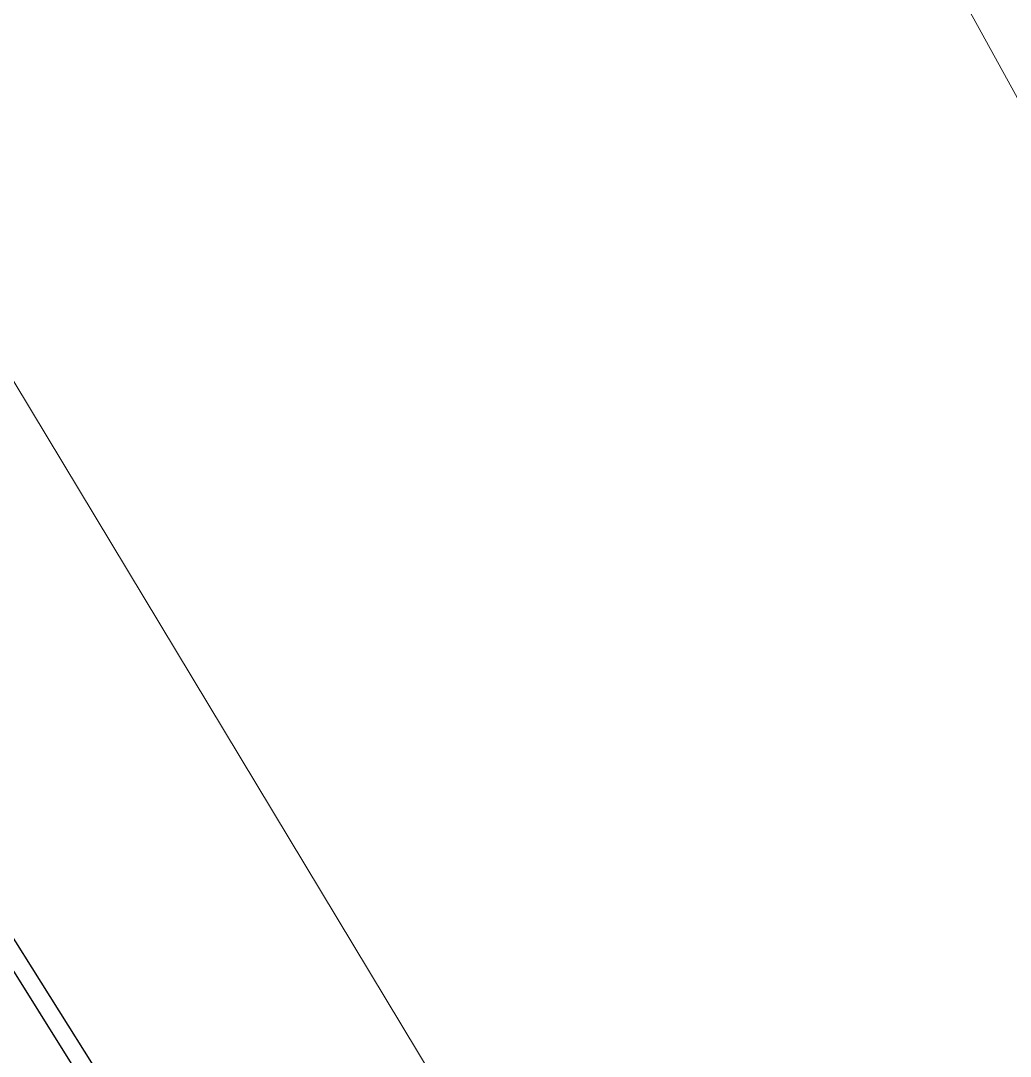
# Model space of a CAD drawing. Header units: metres. Extents: x 507606 to 508087, y 6966978 to 6967359.
# Drawn here: x 507898.874 to 507901.416, y 6967187.325 to 6967189.985 of the extents above; entities that cross this region are included whole.
import ezdxf

# ---------------------------------------------------------------- set-up
doc = ezdxf.new("R2010")
doc.units = ezdxf.units.M
doc.linetypes.add('ISO-DASHED2', pattern=[6, 4, -2])
for name, color, linetype in [('CON_EX. MIN', 253, 'ISO-DASHED2'), ('mga2020bdy', 252, 'Continuous'), ('mga2020DR_UNLINED', 252, 'Continuous')]:
    doc.layers.add(name, color=color, linetype=linetype)
doc.layers.add('D_UG_PIPES', color=142, linetype='EXIST_SWD', lineweight=0)
doc.styles.get("Standard").update_dxf_attribs({"font": 'ARIALN.TTF'})
doc.linetypes.add('EXIST_SWD', pattern='A,5,-2.5,5,-2,["SWD",Standard,S=2.5,R=0,X=0,Y=-1.25],-8,5,-2.5,5,-2.5', length=37.5)

# ---------------------------------------------------------------- blocks, each defined once
blk = doc.blocks.new('XE_SURVEY')
at = {"layer": 'D_UG_PIPES', "flags": 128}
for points in [[(507918.8307, 6967153.2262), (507918.8857, 6967156.6332), (507915.2427, 6967163.2372), (507907.9707, 6967174.0002), (507900.9737, 6967185.5462), (507894.1387, 6967196.8812), (507886.5377, 6967209.2712), (507879.4297, 6967220.2642), (507872.2187, 6967232.2822), (507865.0787, 6967243.0682), (507859.4507, 6967253.0452), (507852.6757, 6967264.8522), (507847.2727, 6967272.5802)], [(507918.2467, 6967173.0152), (507908.9609, 6967177.9164), (507907.7097, 6967178.6122), (507905.4441, 6967182.5752), (507903.0209, 6967186.9075), (507901.332, 6967189.9731), (507896.9817, 6967197.8642), (507896.2017, 6967199.3762), (507901.6217, 6967202.4082), (507902.201, 6967204.411), (507902.4291, 6967204.8211), (507905.0067, 6967206.2742)]]:
    blk.add_lwpolyline(points, dxfattribs=at)
at = {"layer": 'mga2020bdy'}
blk.add_polyline3d([(507890.6991, 6967200.5784, 5.3095), (507916.0451, 6967160.3304, 5.2208), (507918.9586, 6967158.3503, 5.1842), (507921.6109, 6967157.3619, 5.2196), (507925.1715, 6967156.7219, 5.1425), (507927.9919, 6967156.8294, 5.0971), (507929.8659, 6967159.0704, 5.1017), (507930.6037, 6967161.6034, 5.1104), (507934.4704, 6967159.1919, 4.8395), (507942.553, 6967156.1035, 4.7977), (507943.9279, 6967155.6575, 4.7285), (507945.2571, 6967152.3745, 4.7915), (507945.0707, 6967151.7613, 4.7587), (507943.5281, 6967146.2682, 4.7011), (507941.1505, 6967141.0839, 4.7356), (507939.9757, 6967135.209, 4.7062), (507936.9555, 6967129.1817, 4.8988), (507935.311, 6967122.2392, 4.6675)], dxfattribs=at)
at = {"layer": 'mga2020DR_UNLINED'}
blk.add_polyline3d([(507890.6991, 6967200.5784, 5.3095), (507917.0056, 6967158.5361, 4.9247), (507917.0056, 6967158.5361, 4.9247), (507919.1786, 6967155.6551, 5.2167), (507918.4585, 6967152.3996, 5.0857), (507916.7436, 6967150.4757, 5.0478), (507914.1248, 6967149.5917, 5.1406), (507910.8669, 6967152.9771, 4.9437), (507908.1175, 6967156.5123, 5.0083), (507905.2456, 6967161.0117, 5.0172), (507902.2408, 6967166.0224, 4.9259), (507891.2965, 6967183.6766, 5.032), (507882.5668, 6967198.5479, 5.0826), (507872.8027, 6967214.6146, 5.104), (507866.3706, 6967225.1018, 4.915), (507858.6914, 6967237.5078, 5.0093), (507849.5586, 6967251.6025, 5.1308), (507842.9819, 6967261.7158, 5.1781), (507840.465, 6967268.6714, 4.7001)], dxfattribs=at)
blk = doc.blocks.new('XE_CONTOURS EXIST_1')
at = {"layer": 'CON_EX. MIN', "color": 253, "linetype": 'ISO-DASHED2', "lineweight": -3, "elevation": 5.2, "flags": 128}
blk.add_lwpolyline([(507846.2047, 6967272.7864), (507846.2048, 6967272.786), (507846.2051, 6967272.784), (507846.2053, 6967272.7826), (507846.2941, 6967272.5821), (507846.5094, 6967272.0977), (507846.7744, 6967271.5048), (507847.012, 6967270.9791), (507847.1457, 6967270.6961), (507847.2737, 6967270.4856), (507847.4669, 6967270.1862), (507847.6487, 6967269.9096), (507847.7427, 6967269.7676), (507847.836, 6967269.6241), (507847.9299, 6967269.4874), (507848.0427, 6967269.3763), (507848.1545, 6967269.2646), (507848.333, 6967268.9649), (507848.8071, 6967268.1623), (507849.5119, 6967266.9674), (507850.3822, 6967265.491), (507851.3528, 6967263.8436), (507852.3587, 6967262.1359), (507853.3347, 6967260.4784), (507854.2157, 6967258.9819), (507854.9367, 6967257.757), (507855.4324, 6967256.9142), (507855.6378, 6967256.5643), (507855.7985, 6967256.2787), (507856.0258, 6967255.8708), (507856.255, 6967255.4642), (507856.4217, 6967255.1825), (507856.5914, 6967254.9387), (507856.8721, 6967254.5513), (507857.1946, 6967254.1092), (507857.4898, 6967253.7015), (507857.6885, 6967253.4171), (507857.9125, 6967253.054), (507858.4103, 6967252.2352), (507859.112, 6967251.077), (507859.9475, 6967249.6957), (507860.8468, 6967248.2076), (507861.7398, 6967246.7289), (507862.5565, 6967245.3759), (507863.2268, 6967244.2649), (507863.6807, 6967243.5122), (507863.8481, 6967243.234), (507863.8633, 6967243.1751), (507863.8785, 6967243.1163), (507863.9886, 6967242.9318), (507864.25, 6967242.4954), (507864.5651, 6967241.9693), (507864.8361, 6967241.5159), (507864.9654, 6967241.2974), (507865.0432, 6967241.152), (507865.1428, 6967240.9591), (507865.1922, 6967240.8489), (507865.143, 6967240.7443), (507865.0947, 6967240.6402), (507865.2323, 6967240.415), (507865.5834, 6967239.8583), (507866.0573, 6967239.1107), (507866.5637, 6967238.3131), (507867.0121, 6967237.6063), (507867.3121, 6967237.1311), (507867.5741, 6967236.7099), (507868.0832, 6967235.8895), (507868.7758, 6967234.7724), (507869.5886, 6967233.4612), (507870.4581, 6967232.0583), (507871.321, 6967230.6664), (507872.1137, 6967229.3878), (507872.7728, 6967228.3252), (507873.2349, 6967227.581), (507873.4365, 6967227.2578), (507873.6331, 6967226.9549), (507873.9155, 6967226.5248), (507874.1996, 6967226.0958), (507874.4015, 6967225.7965), (507874.6167, 6967225.502), (507875.0987, 6967224.8491), (507875.7791, 6967223.9281), (507876.5893, 6967222.8293), (507877.461, 6967221.6429), (507878.3256, 6967220.4591), (507879.1146, 6967219.3683), (507879.7597, 6967218.4607), (507880.1923, 6967217.8266), (507880.5555, 6967217.2341), (507881.1561, 6967216.217), (507881.9438, 6967214.8647), (507882.8681, 6967213.2665), (507883.8788, 6967211.5116), (507884.9254, 6967209.6894), (507885.9575, 6967207.8893), (507886.9248, 6967206.2005), (507887.7768, 6967204.7123), (507888.4633, 6967203.514), (507888.9338, 6967202.695), (507889.138, 6967202.3446), (507889.3539, 6967202.0182), (507889.681, 6967201.5382), (507890.0296, 6967201.0313), (507890.3095, 6967200.6244), (507890.4309, 6967200.4444), (507890.484, 6967200.2903), (507890.523, 6967200.1666), (507890.5537, 6967200.2261), (507890.6806, 6967200.0312), (507891.0045, 6967199.5323), (507891.4421, 6967198.8582), (507891.9102, 6967198.1375), (507892.3254, 6967197.4989), (507892.6044, 6967197.0711), (507892.8243, 6967196.738), (507893.2351, 6967196.1176), (507893.7933, 6967195.2752), (507894.4553, 6967194.2762), (507895.1775, 6967193.186), (507895.9163, 6967192.0698), (507896.628, 6967190.993), (507897.2691, 6967190.021), (507897.796, 6967189.2192), (507898.1651, 6967188.6527), (507898.4853, 6967188.1491), (507899.0953, 6967187.1827), (507899.9554, 6967185.8169), (507901.0262, 6967184.115), (507902.2679, 6967182.1404), (507903.641, 6967179.9564), (507905.106, 6967177.6265), (507906.6231, 6967175.2139), (507908.153, 6967172.7821), (507909.6558, 6967170.3942), (507911.0922, 6967168.1139), (507912.4224, 6967166.0042), (507913.6069, 6967164.1287), (507914.6062, 6967162.5507), (507915.3805, 6967161.3335), (507915.8904, 6967160.5406), (507916.0962, 6967160.2351), (507916.3499, 6967160.0428), (507916.755, 6967159.7837), (507917.1923, 6967159.5208), (507917.485, 6967159.3499), (507917.6311, 6967159.2659), (507917.6792, 6967159.2385), (507917.6856, 6967159.2349), (507917.6877, 6967159.2374), (507917.6979, 6967159.2502), (507917.7045, 6967159.2587)], dxfattribs=at)

msp = doc.modelspace()

# ---------------------------------------------------------------- block references
msp.add_blockref('XE_SURVEY', (0, 0))

# ---------------------------------------------------------------- next in the draw order: block references
msp.add_blockref('XE_CONTOURS EXIST_1', (0, 0))

doc.saveas('drawing.dxf')
